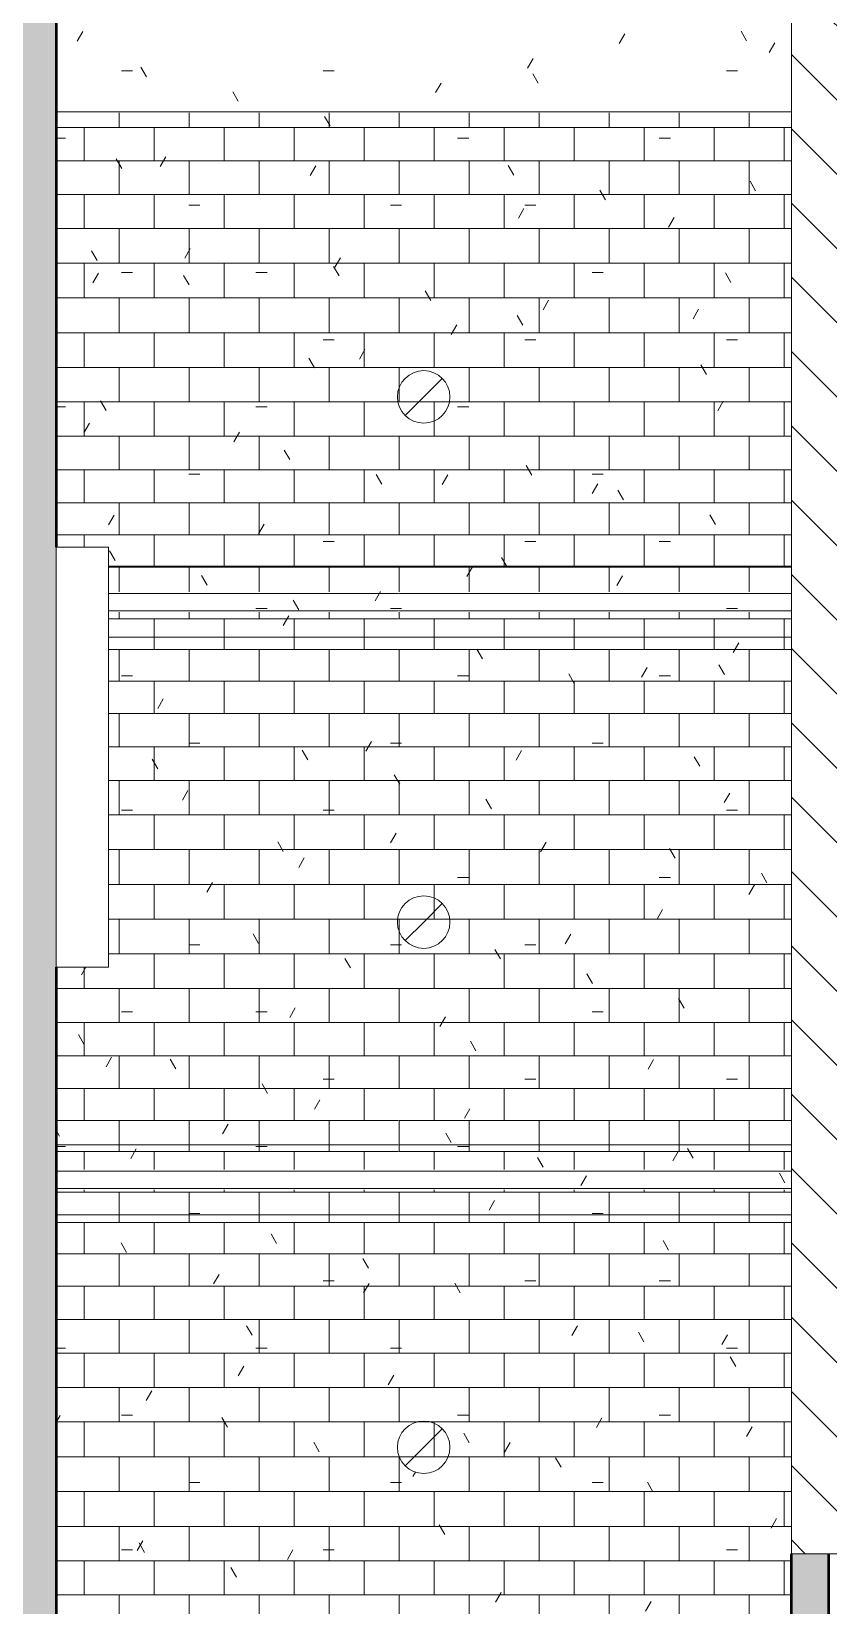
# Model space of a CAD drawing. Header units: inches. Extents: x -956 to 966, y -1111 to 895.
# Drawn here: x 719.3 to 810.4, y 85.8 to 265.6 of the extents above; entities that cross this region are included whole.
import ezdxf

# ---------------------------------------------------------------- set-up
doc = ezdxf.new("R2010")
doc.units = ezdxf.units.IN
doc.header["$MEASUREMENT"] = 0
for name, color, linetype, lineweight in [('A-CLNG', 13, 'Continuous', 13), ('A-CLNG-PATT', 13, 'Continuous', 13), ('A-WALL', 113, 'Continuous', 13), ('A-WALL-PATT', 111, 'Continuous', 13), ('E-LITE-EQPM', 33, 'Continuous', 9), ('I-WALL', 2, 'Continuous', 13), ('Q-SPCQ', 91, 'Continuous', 13)]:
    doc.layers.add(name, color=color, linetype=linetype, lineweight=lineweight)

# ---------------------------------------------------------------- blocks, each defined once
blk = doc.blocks.new('FP_1_77-7TH FLOOR TELECOM OVERHEAD ROUTING PLAN')
at = {"layer": 'A-CLNG-PATT', "color": 50}
for p, q in [((729.34, 256.33), (729.34, 254.65)), ((737.34, 256.33), (737.34, 254.65)), ((745.34, 256.33), (745.34, 254.65)), ((753.34, 256.33), (753.34, 254.65)), ((761.34, 256.33), (761.34, 254.65)), ((769.34, 256.33), (769.34, 254.65)), ((777.34, 256.33), (777.34, 254.65)), ((785.34, 256.33), (785.34, 254.65)), ((793.34, 256.33), (793.34, 254.65)), ((801.34, 256.33), (801.34, 254.65)), ((722.15, 254.65), (806.15, 254.65)), ((725.34, 254.65), (725.34, 250.87)), ((733.34, 254.65), (733.34, 250.87)), ((741.34, 254.65), (741.34, 250.87)), ((749.34, 254.65), (749.34, 250.87)), ((757.34, 254.65), (757.34, 250.87)), ((765.34, 254.65), (765.34, 250.87)), ((773.34, 254.65), (773.34, 250.87)), ((781.34, 254.65), (781.34, 250.87)), ((789.34, 254.65), (789.34, 250.87)), ((797.34, 254.65), (797.34, 250.87)), ((805.34, 254.65), (805.34, 250.87)), ((722.15, 250.87), (806.15, 250.87)), ((729.34, 250.87), (729.34, 247.02)), ((737.34, 250.87), (737.34, 247.02)), ((745.34, 250.87), (745.34, 247.02)), ((753.34, 250.87), (753.34, 247.02)), ((761.34, 250.87), (761.34, 247.02)), ((769.34, 250.87), (769.34, 247.02)), ((777.34, 250.87), (777.34, 247.02)), ((785.34, 250.87), (785.34, 247.02)), ((793.34, 250.87), (793.34, 247.02)), ((801.34, 250.87), (801.34, 247.02)), ((722.15, 247.02), (761.15, 247.02)), ((725.34, 247.02), (725.34, 243.11)), ((733.34, 247.02), (733.34, 243.11)), ((741.34, 247.02), (741.34, 243.11)), ((749.34, 247.02), (749.34, 243.11)), ((757.34, 247.02), (757.34, 243.11)), ((761.19, 247.02), (767.11, 247.02)), ((765.34, 247.02), (765.34, 243.11)), ((767.15, 247.02), (806.15, 247.02)), ((773.34, 247.02), (773.34, 243.11)), ((781.34, 247.02), (781.34, 243.11)), ((789.34, 247.02), (789.34, 243.11)), ((797.34, 247.02), (797.34, 243.11)), ((805.34, 247.02), (805.34, 243.11)), ((722.15, 243.11), (761.15, 243.11)), ((729.34, 243.11), (729.34, 239.17)), ((737.34, 243.11), (737.34, 239.17)), ((745.34, 243.11), (745.34, 239.17)), ((753.34, 243.11), (753.34, 239.17)), ((761.18, 243.11), (767.11, 243.11)), ((761.34, 243.11), (761.34, 239.17)), ((767.15, 243.11), (806.15, 243.11)), ((769.34, 243.11), (769.34, 239.17)), ((777.34, 243.11), (777.34, 239.17)), ((785.34, 243.11), (785.34, 239.17)), ((793.34, 243.11), (793.34, 239.17)), ((801.34, 243.11), (801.34, 239.17)), ((722.15, 239.17), (761.15, 239.17)), ((725.34, 239.17), (725.34, 235.19)), ((733.34, 239.17), (733.34, 235.19)), ((741.34, 239.17), (741.34, 235.19)), ((749.34, 239.17), (749.34, 235.19)), ((757.34, 239.17), (757.34, 235.19)), ((761.17, 239.17), (767.12, 239.17)), ((765.34, 239.17), (765.34, 235.19)), ((767.15, 239.17), (806.15, 239.17)), ((773.34, 239.17), (773.34, 235.19)), ((781.34, 239.17), (781.34, 235.19)), ((789.34, 239.17), (789.34, 235.19)), ((797.34, 239.17), (797.34, 235.19)), ((805.34, 239.17), (805.34, 235.19)), ((722.15, 235.19), (761.15, 235.19)), ((729.34, 235.19), (729.34, 231.21)), ((737.34, 235.19), (737.34, 231.21)), ((745.34, 235.19), (745.34, 231.21)), ((753.34, 235.19), (753.34, 231.21)), ((761.17, 235.19), (767.13, 235.19)), ((761.34, 235.19), (761.34, 231.21)), ((767.15, 235.19), (806.15, 235.19)), ((769.34, 235.19), (769.34, 231.21)), ((777.34, 235.19), (777.34, 231.21)), ((785.34, 235.19), (785.34, 231.21)), ((793.34, 235.19), (793.34, 231.21)), ((801.34, 235.19), (801.34, 231.21)), ((722.15, 231.21), (761.15, 231.21)), ((725.34, 231.21), (725.34, 227.24)), ((733.34, 231.21), (733.34, 227.24)), ((741.34, 231.21), (741.34, 227.24)), ((749.34, 231.21), (749.34, 227.24)), ((757.34, 231.21), (757.34, 227.24)), ((761.16, 231.21), (761.25, 231.21)), ((761.28, 231.21), (767.01, 231.21)), ((765.34, 231.21), (765.34, 227.24)), ((767.05, 231.21), (767.14, 231.21)), ((767.15, 231.21), (806.15, 231.21)), ((773.34, 231.21), (773.34, 227.24)), ((781.34, 231.21), (781.34, 227.24)), ((789.34, 231.21), (789.34, 227.24)), ((797.34, 231.21), (797.34, 227.24)), ((805.34, 231.21), (805.34, 227.24)), ((722.15, 227.24), (761.15, 227.24)), ((729.34, 227.24), (729.34, 223.3)), ((737.34, 227.24), (737.34, 223.3)), ((745.34, 227.24), (745.34, 223.3)), ((753.34, 227.24), (753.34, 223.3)), ((761.15, 227.24), (761.25, 227.24)), ((761.26, 227.24), (762.02, 227.24)), ((761.34, 227.24), (761.34, 224.87)), ((762.03, 227.24), (762.64, 227.24)), ((762.65, 227.24), (763.37, 227.24)), ((763.37, 227.24), (764.14, 227.24)), ((764.15, 227.24), (764.92, 227.24)), ((764.93, 227.24), (765.65, 227.24)), ((765.66, 227.24), (766.27, 227.24)), ((766.28, 227.24), (767.03, 227.24)), ((767.05, 227.24), (767.14, 227.24)), ((767.15, 227.24), (806.15, 227.24)), ((769.34, 227.24), (769.34, 223.3)), ((777.34, 227.24), (777.34, 223.3)), ((785.34, 227.24), (785.34, 223.3)), ((793.34, 227.24), (793.34, 223.3)), ((801.34, 227.24), (801.34, 223.3)), ((722.15, 223.3), (761.22, 223.3)), ((725.34, 223.3), (725.34, 219.4)), ((733.34, 223.3), (733.34, 219.4)), ((741.34, 223.3), (741.34, 219.4)), ((749.34, 223.3), (749.34, 219.4)), ((757.34, 223.3), (757.34, 219.4)), ((767.07, 223.3), (806.15, 223.3)), ((773.34, 223.3), (773.34, 219.4)), ((781.34, 223.3), (781.34, 219.4)), ((789.34, 223.3), (789.34, 219.4)), ((797.34, 223.3), (797.34, 219.4)), ((805.34, 223.3), (805.34, 219.4)), ((722.15, 219.4), (761.24, 219.4)), ((729.34, 219.4), (729.34, 215.56)), ((737.34, 219.4), (737.34, 215.56)), ((745.34, 219.4), (745.34, 215.56)), ((753.34, 219.4), (753.34, 215.56)), ((761.25, 219.4), (761.53, 219.4)), ((761.34, 219.4), (761.34, 215.56)), ((761.55, 219.4), (762.01, 219.4)), ((762.03, 219.4), (762.63, 219.4)), ((762.65, 219.4), (763.35, 219.4)), ((763.37, 219.4), (764.13, 219.4)), ((764.17, 219.4), (764.92, 219.4)), ((764.95, 219.4), (765.65, 219.4)), ((765.34, 221.15), (765.34, 219.4)), ((765.67, 219.4), (766.27, 219.4)), ((766.29, 219.4), (766.75, 219.4)), ((766.76, 219.4), (767.05, 219.4)), ((767.05, 219.4), (806.15, 219.4)), ((769.34, 219.4), (769.34, 215.56)), ((777.34, 219.4), (777.34, 215.56)), ((785.34, 219.4), (785.34, 215.56)), ((793.34, 219.4), (793.34, 215.56)), ((801.34, 219.4), (801.34, 215.56)), ((722.15, 215.56), (761.24, 215.56)), ((725.34, 215.56), (725.34, 211.79)), ((733.34, 215.56), (733.34, 211.79)), ((741.34, 215.56), (741.34, 211.79)), ((749.34, 215.56), (749.34, 211.79)), ((757.34, 215.56), (757.34, 211.79)), ((761.25, 215.56), (761.51, 215.56)), ((761.55, 215.56), (766.75, 215.56)), ((765.34, 215.56), (765.34, 211.79)), ((766.78, 215.56), (767.05, 215.56)), ((767.06, 215.56), (806.15, 215.56)), ((773.34, 215.56), (773.34, 211.79)), ((781.34, 215.56), (781.34, 211.79)), ((789.34, 215.56), (789.34, 211.79)), ((797.34, 215.56), (797.34, 211.79)), ((805.34, 215.56), (805.34, 211.79)), ((722.15, 211.79), (761.23, 211.79)), ((729.34, 211.79), (729.34, 208.12)), ((737.34, 211.79), (737.34, 208.12)), ((745.34, 211.79), (745.34, 208.12)), ((753.34, 211.79), (753.34, 208.12)), ((761.25, 211.79), (767.05, 211.79)), ((761.34, 211.79), (761.34, 208.12)), ((767.07, 211.79), (806.15, 211.79)), ((769.34, 211.79), (769.34, 208.12)), ((777.34, 211.79), (777.34, 208.12)), ((785.34, 211.79), (785.34, 208.12)), ((793.34, 211.79), (793.34, 208.12)), ((801.34, 211.79), (801.34, 208.12)), ((722.15, 208.12), (761.22, 208.12)), ((725.34, 208.12), (725.34, 206.72)), ((733.34, 208.12), (733.34, 204.55)), ((741.34, 208.12), (741.34, 204.55)), ((749.34, 208.12), (749.34, 204.55)), ((757.34, 208.12), (757.34, 204.55)), ((761.25, 208.12), (767.05, 208.12)), ((765.34, 208.12), (765.34, 204.55)), ((767.07, 208.12), (806.15, 208.12)), ((773.34, 208.12), (773.34, 204.55)), ((781.34, 208.12), (781.34, 204.55)), ((789.34, 208.12), (789.34, 204.55)), ((797.34, 208.12), (797.34, 204.55)), ((805.34, 208.12), (805.34, 204.55)), ((728.15, 204.55), (761.22, 204.55)), ((729.34, 204.55), (729.34, 204.44)), ((729.34, 204.44), (729.34, 201.6)), ((737.34, 204.55), (737.34, 204.44)), ((737.34, 204.44), (737.34, 201.6)), ((745.34, 204.55), (745.34, 204.44)), ((745.34, 204.44), (745.34, 201.6)), ((753.34, 204.55), (753.34, 204.44)), ((753.34, 204.44), (753.34, 201.6)), ((761.25, 204.55), (767.05, 204.55)), ((761.34, 204.55), (761.34, 204.44)), ((761.34, 204.44), (761.34, 201.6)), ((767.08, 204.55), (806.15, 204.55)), ((769.34, 204.55), (769.34, 204.44)), ((769.34, 204.44), (769.34, 201.6)), ((777.34, 204.55), (777.34, 204.44)), ((777.34, 204.44), (777.34, 201.6)), ((785.34, 204.55), (785.34, 204.44)), ((785.34, 204.44), (785.34, 201.6)), ((793.34, 204.55), (793.34, 204.44)), ((793.34, 204.44), (793.34, 201.6)), ((801.34, 204.55), (801.34, 204.44)), ((801.34, 204.44), (801.34, 201.6))]:
    blk.add_line(p, q, dxfattribs=at)
at = {"layer": 'A-CLNG-PATT', "color": 253}
for p, q in [((761.34, 224.87), (761.34, 223.3)), ((761.22, 223.3), (767.07, 223.3)), ((765.34, 223.3), (765.34, 221.15))]:
    blk.add_line(p, q, dxfattribs=at)
blk = doc.blocks.new('FP_1_78-7TH FLOOR TELECOM OVERHEAD ROUTING PLAN')
at = {"layer": 'A-CLNG-PATT', "color": 50}
for p, q in [((728.15, 198.51), (761.21, 198.51)), ((729.34, 199.29), (729.34, 198.51)), ((733.34, 198.51), (733.34, 196.44)), ((737.34, 199.29), (737.34, 198.51)), ((741.34, 198.51), (741.34, 196.44)), ((745.34, 199.29), (745.34, 198.51)), ((749.34, 198.51), (749.34, 196.44)), ((753.34, 199.29), (753.34, 198.51)), ((757.34, 198.51), (757.34, 196.44)), ((761.25, 198.51), (767.05, 198.51)), ((761.34, 199.29), (761.34, 198.51)), ((765.34, 198.51), (765.34, 196.44)), ((767.09, 198.51), (806.15, 198.51)), ((769.34, 199.29), (769.34, 198.51)), ((773.34, 198.51), (773.34, 196.44)), ((777.34, 199.29), (777.34, 198.51)), ((781.34, 198.51), (781.34, 196.44)), ((785.34, 199.29), (785.34, 198.51)), ((789.34, 198.51), (789.34, 196.44)), ((793.34, 199.29), (793.34, 198.51)), ((797.34, 198.51), (797.34, 196.44)), ((801.34, 199.29), (801.34, 198.51)), ((805.34, 198.51), (805.34, 196.44)), ((733.34, 196.44), (733.34, 195.02)), ((741.34, 196.44), (741.34, 195.02)), ((749.34, 196.44), (749.34, 195.02)), ((757.34, 196.44), (757.34, 195.02)), ((765.34, 196.44), (765.34, 195.02)), ((773.34, 196.44), (773.34, 195.02)), ((781.34, 196.44), (781.34, 195.02)), ((789.34, 196.44), (789.34, 195.02)), ((797.34, 196.44), (797.34, 195.02)), ((805.34, 196.44), (805.34, 195.02)), ((728.15, 195.02), (806.15, 195.02)), ((729.34, 195.02), (729.34, 191.42)), ((737.34, 195.02), (737.34, 191.42)), ((745.34, 195.02), (745.34, 191.42)), ((753.34, 195.02), (753.34, 191.42)), ((761.34, 195.02), (761.34, 191.42)), ((769.34, 195.02), (769.34, 191.42)), ((777.34, 195.02), (777.34, 191.42)), ((785.34, 195.02), (785.34, 191.42)), ((793.34, 195.02), (793.34, 191.42)), ((801.34, 195.02), (801.34, 191.42)), ((728.15, 191.42), (806.15, 191.42)), ((733.34, 191.42), (733.34, 187.71)), ((741.34, 191.42), (741.34, 187.71)), ((749.34, 191.42), (749.34, 187.71)), ((757.34, 191.42), (757.34, 187.71)), ((765.34, 191.42), (765.34, 187.71)), ((773.34, 191.42), (773.34, 187.71)), ((781.34, 191.42), (781.34, 187.71)), ((789.34, 191.42), (789.34, 187.71)), ((797.34, 191.42), (797.34, 187.71)), ((805.34, 191.42), (805.34, 187.71)), ((728.15, 187.71), (761.15, 187.71)), ((729.34, 187.71), (729.34, 183.91)), ((737.34, 187.71), (737.34, 183.91)), ((745.34, 187.71), (745.34, 183.91)), ((753.34, 187.71), (753.34, 183.91)), ((761.19, 187.71), (767.11, 187.71)), ((761.34, 187.71), (761.34, 183.91)), ((767.15, 187.71), (806.15, 187.71)), ((769.34, 187.71), (769.34, 183.91)), ((777.34, 187.71), (777.34, 183.91)), ((785.34, 187.71), (785.34, 183.91)), ((793.34, 187.71), (793.34, 183.91)), ((801.34, 187.71), (801.34, 183.91)), ((728.15, 183.91), (761.15, 183.91)), ((733.34, 183.91), (733.34, 180.04)), ((741.34, 183.91), (741.34, 180.04)), ((749.34, 183.91), (749.34, 180.04)), ((757.34, 183.91), (757.34, 180.04)), ((761.18, 183.91), (767.11, 183.91)), ((765.34, 183.91), (765.34, 180.04)), ((767.15, 183.91), (806.15, 183.91)), ((773.34, 183.91), (773.34, 180.04)), ((781.34, 183.91), (781.34, 180.04)), ((789.34, 183.91), (789.34, 180.04)), ((797.34, 183.91), (797.34, 180.04)), ((805.34, 183.91), (805.34, 180.04)), ((728.15, 180.04), (761.15, 180.04)), ((729.34, 180.04), (729.34, 176.12)), ((737.34, 180.04), (737.34, 176.12)), ((745.34, 180.04), (745.34, 176.12)), ((753.34, 180.04), (753.34, 176.12)), ((761.18, 180.04), (767.12, 180.04)), ((761.34, 180.04), (761.34, 176.12)), ((767.15, 180.04), (806.15, 180.04)), ((769.34, 180.04), (769.34, 176.12)), ((777.34, 180.04), (777.34, 176.12)), ((785.34, 180.04), (785.34, 176.12)), ((793.34, 180.04), (793.34, 176.12)), ((801.34, 180.04), (801.34, 176.12)), ((728.15, 176.12), (761.15, 176.12)), ((733.34, 176.12), (733.34, 172.17)), ((741.34, 176.12), (741.34, 172.17)), ((749.34, 176.12), (749.34, 172.17)), ((757.34, 176.12), (757.34, 172.17)), ((761.17, 176.12), (767.13, 176.12)), ((765.34, 176.12), (765.34, 172.17)), ((767.15, 176.12), (806.15, 176.12)), ((773.34, 176.12), (773.34, 172.17)), ((781.34, 176.12), (781.34, 172.17)), ((789.34, 176.12), (789.34, 172.17)), ((797.34, 176.12), (797.34, 172.17)), ((805.34, 176.12), (805.34, 172.17)), ((728.15, 172.17), (761.15, 172.17)), ((729.34, 172.17), (729.34, 168.19)), ((737.34, 172.17), (737.34, 168.19)), ((745.34, 172.17), (745.34, 168.19)), ((753.34, 172.17), (753.34, 168.19)), ((761.16, 172.17), (761.25, 172.17)), ((761.29, 172.17), (767.01, 172.17)), ((761.34, 172.17), (761.34, 168.19)), ((767.05, 172.17), (767.13, 172.17)), ((767.15, 172.17), (806.15, 172.17)), ((769.34, 172.17), (769.34, 168.19)), ((777.34, 172.17), (777.34, 168.19)), ((785.34, 172.17), (785.34, 168.19)), ((793.34, 172.17), (793.34, 168.19)), ((801.34, 172.17), (801.34, 168.19)), ((728.15, 168.19), (761.15, 168.19)), ((733.34, 168.19), (733.34, 164.21)), ((741.34, 168.19), (741.34, 164.21)), ((749.34, 168.19), (749.34, 164.21)), ((757.34, 168.19), (757.34, 164.21)), ((761.16, 168.19), (761.25, 168.19)), ((761.27, 168.19), (761.55, 168.19)), ((761.57, 168.19), (762.03, 168.19)), ((762.05, 168.19), (762.65, 168.19)), ((762.67, 168.19), (763.37, 168.19)), ((763.39, 168.19), (764.9, 168.19)), ((764.92, 168.19), (765.63, 168.19)), ((765.34, 168.19), (765.34, 166.61)), ((765.65, 168.19), (766.24, 168.19)), ((766.27, 168.19), (766.72, 168.19)), ((766.75, 168.19), (767.03, 168.19)), ((767.05, 168.19), (767.14, 168.19)), ((767.15, 168.19), (806.15, 168.19)), ((773.34, 168.19), (773.34, 164.21)), ((781.34, 168.19), (781.34, 164.21)), ((789.34, 168.19), (789.34, 164.21)), ((797.34, 168.19), (797.34, 164.21)), ((805.34, 168.19), (805.34, 164.21)), ((728.15, 164.21), (761.15, 164.21)), ((729.34, 164.21), (729.34, 160.25)), ((737.34, 164.21), (737.34, 160.25)), ((745.34, 164.21), (745.34, 160.25)), ((753.34, 164.21), (753.34, 160.25)), ((767.15, 164.21), (806.15, 164.21)), ((769.34, 164.21), (769.34, 160.25)), ((777.34, 164.21), (777.34, 160.25)), ((785.34, 164.21), (785.34, 160.25)), ((793.34, 164.21), (793.34, 160.25)), ((801.34, 164.21), (801.34, 160.25)), ((761.34, 162.9), (761.34, 160.25)), ((728.15, 160.25), (761.25, 160.25)), ((733.34, 160.25), (733.34, 156.31)), ((741.34, 160.25), (741.34, 156.31)), ((749.34, 160.25), (749.34, 156.31)), ((757.34, 160.25), (757.34, 156.31)), ((761.25, 160.25), (761.54, 160.25)), ((761.55, 160.25), (762.01, 160.25)), ((762.03, 160.25), (762.64, 160.25)), ((762.65, 160.25), (763.36, 160.25)), ((763.37, 160.25), (764.14, 160.25)), ((764.16, 160.25), (764.92, 160.25)), ((764.93, 160.25), (765.65, 160.25)), ((765.34, 160.25), (765.34, 156.31)), ((765.66, 160.25), (766.27, 160.25)), ((766.28, 160.25), (766.75, 160.25)), ((766.76, 160.25), (767.05, 160.25)), ((767.05, 160.25), (806.15, 160.25)), ((773.34, 160.25), (773.34, 156.31)), ((781.34, 160.25), (781.34, 156.31)), ((789.34, 160.25), (789.34, 156.31)), ((797.34, 160.25), (797.34, 156.31)), ((805.34, 160.25), (805.34, 156.31)), ((725.34, 158.72), (725.34, 156.31)), ((722.15, 156.31), (761.24, 156.31)), ((729.34, 156.31), (729.34, 152.42)), ((737.34, 156.31), (737.34, 152.42)), ((745.34, 156.31), (745.34, 152.42)), ((753.34, 156.31), (753.34, 152.42)), ((761.25, 156.31), (761.52, 156.31)), ((761.34, 156.31), (761.34, 152.42)), ((761.55, 156.31), (766.75, 156.31)), ((766.78, 156.31), (767.05, 156.31)), ((767.06, 156.31), (806.15, 156.31)), ((769.34, 156.31), (769.34, 152.42)), ((777.34, 156.31), (777.34, 152.42)), ((785.34, 156.31), (785.34, 152.42)), ((793.34, 156.31), (793.34, 152.42)), ((801.34, 156.31), (801.34, 152.42)), ((722.15, 152.42), (761.23, 152.42)), ((725.34, 152.42), (725.34, 148.6)), ((733.34, 152.42), (733.34, 148.6)), ((741.34, 152.42), (741.34, 148.6)), ((749.34, 152.42), (749.34, 148.6)), ((757.34, 152.42), (757.34, 148.6)), ((761.25, 152.42), (767.05, 152.42)), ((765.34, 152.42), (765.34, 148.6)), ((767.06, 152.42), (806.15, 152.42)), ((773.34, 152.42), (773.34, 148.6)), ((781.34, 152.42), (781.34, 148.6)), ((789.34, 152.42), (789.34, 148.6)), ((797.34, 152.42), (797.34, 148.6)), ((805.34, 152.42), (805.34, 148.6)), ((722.15, 148.6), (761.23, 148.6)), ((729.34, 148.6), (729.34, 144.86)), ((737.34, 148.6), (737.34, 144.86)), ((745.34, 148.6), (745.34, 144.86)), ((753.34, 148.6), (753.34, 144.86)), ((761.25, 148.6), (767.05, 148.6)), ((761.34, 148.6), (761.34, 144.86)), ((767.07, 148.6), (806.15, 148.6)), ((769.34, 148.6), (769.34, 144.86)), ((777.34, 148.6), (777.34, 144.86)), ((785.34, 148.6), (785.34, 144.86)), ((793.34, 148.6), (793.34, 144.86)), ((801.34, 148.6), (801.34, 144.86)), ((722.15, 144.86), (761.22, 144.86)), ((725.34, 144.86), (725.34, 141.21)), ((733.34, 144.86), (733.34, 141.21)), ((741.34, 144.86), (741.34, 141.21)), ((749.34, 144.86), (749.34, 141.21)), ((757.34, 144.86), (757.34, 141.21)), ((761.25, 144.86), (767.05, 144.86)), ((765.34, 144.86), (765.34, 141.21)), ((767.08, 144.86), (806.15, 144.86)), ((773.34, 144.86), (773.34, 141.21)), ((781.34, 144.86), (781.34, 141.21)), ((789.34, 144.86), (789.34, 141.21)), ((797.34, 144.86), (797.34, 141.21)), ((805.34, 144.86), (805.34, 141.21)), ((722.15, 141.21), (761.21, 141.21)), ((729.34, 141.21), (729.34, 138.44)), ((737.34, 141.21), (737.34, 138.44)), ((745.34, 141.21), (745.34, 138.44)), ((753.34, 141.21), (753.34, 138.44)), ((761.25, 141.21), (767.05, 141.21)), ((761.34, 141.21), (761.34, 138.44)), ((767.08, 141.21), (806.15, 141.21)), ((769.34, 141.21), (769.34, 138.44)), ((777.34, 141.21), (777.34, 138.44)), ((785.34, 141.21), (785.34, 138.44)), ((793.34, 141.21), (793.34, 138.44)), ((801.34, 141.21), (801.34, 138.44)), ((722.15, 137.67), (761.21, 137.67)), ((725.34, 137.67), (725.34, 135.6)), ((729.34, 138.44), (729.34, 137.67)), ((733.34, 137.67), (733.34, 135.6)), ((737.34, 138.44), (737.34, 137.67)), ((741.34, 137.67), (741.34, 135.6)), ((745.34, 138.44), (745.34, 137.67)), ((749.34, 137.67), (749.34, 135.6)), ((753.34, 138.44), (753.34, 137.67)), ((757.34, 137.67), (757.34, 135.6)), ((761.25, 137.67), (767.05, 137.67)), ((761.34, 138.44), (761.34, 137.67)), ((765.34, 137.67), (765.34, 135.6)), ((767.09, 137.67), (806.15, 137.67)), ((769.34, 138.44), (769.34, 137.67)), ((773.34, 137.67), (773.34, 135.6)), ((777.34, 138.44), (777.34, 137.67)), ((781.34, 137.67), (781.34, 135.6)), ((785.34, 138.44), (785.34, 137.67)), ((789.34, 137.67), (789.34, 135.6)), ((793.34, 138.44), (793.34, 137.67)), ((797.34, 137.67), (797.34, 135.6)), ((801.34, 138.44), (801.34, 137.67)), ((805.34, 137.67), (805.34, 135.6))]:
    blk.add_line(p, q, dxfattribs=at)
at = {"layer": 'A-CLNG-PATT', "color": 253}
for p, q in [((765.34, 166.61), (765.34, 164.21)), ((761.19, 164.21), (767.1, 164.21)), ((761.34, 164.21), (761.34, 162.9))]:
    blk.add_line(p, q, dxfattribs=at)
blk = doc.blocks.new('FP_1_79-7TH FLOOR TELECOM OVERHEAD ROUTING PLAN')
at = {"layer": 'A-CLNG-PATT', "color": 50}
for p, q in [((725.34, 133.29), (725.34, 133.03)), ((733.34, 133.29), (733.34, 133.03)), ((741.34, 133.29), (741.34, 133.03)), ((749.34, 133.29), (749.34, 133.03)), ((757.34, 133.29), (757.34, 133.03)), ((765.34, 133.29), (765.34, 133.03)), ((773.34, 133.29), (773.34, 133.03)), ((781.34, 133.29), (781.34, 133.03)), ((789.34, 133.29), (789.34, 133.03)), ((797.34, 133.29), (797.34, 133.03)), ((805.34, 133.29), (805.34, 133.03)), ((722.15, 133.03), (806.15, 133.03)), ((729.34, 133.03), (729.34, 130.44)), ((737.34, 133.03), (737.34, 130.44)), ((745.34, 133.03), (745.34, 130.44)), ((753.34, 133.03), (753.34, 130.44)), ((761.34, 133.03), (761.34, 130.44)), ((769.34, 133.03), (769.34, 130.44)), ((777.34, 133.03), (777.34, 130.44)), ((785.34, 133.03), (785.34, 130.44)), ((793.34, 133.03), (793.34, 130.44)), ((801.34, 133.03), (801.34, 130.44)), ((722.15, 129.56), (806.15, 129.56)), ((725.34, 129.56), (725.34, 125.97)), ((729.34, 130.44), (729.34, 129.56)), ((733.34, 129.56), (733.34, 125.97)), ((737.34, 130.44), (737.34, 129.56)), ((741.34, 129.56), (741.34, 125.97)), ((745.34, 130.44), (745.34, 129.56)), ((749.34, 129.56), (749.34, 125.97)), ((753.34, 130.44), (753.34, 129.56)), ((757.34, 129.56), (757.34, 125.97)), ((761.34, 130.44), (761.34, 129.56)), ((765.34, 129.56), (765.34, 125.97)), ((769.34, 130.44), (769.34, 129.56)), ((773.34, 129.56), (773.34, 125.97)), ((777.34, 130.44), (777.34, 129.56)), ((781.34, 129.56), (781.34, 125.97)), ((785.34, 130.44), (785.34, 129.56)), ((789.34, 129.56), (789.34, 125.97)), ((793.34, 130.44), (793.34, 129.56)), ((797.34, 129.56), (797.34, 125.97)), ((801.34, 130.44), (801.34, 129.56)), ((805.34, 129.56), (805.34, 125.97)), ((722.15, 125.97), (761.15, 125.97)), ((729.34, 125.97), (729.34, 122.27)), ((737.34, 125.97), (737.34, 122.27)), ((745.34, 125.97), (745.34, 122.27)), ((753.34, 125.97), (753.34, 122.27)), ((761.19, 125.97), (767.11, 125.97)), ((761.34, 125.97), (761.34, 122.27)), ((767.15, 125.97), (806.15, 125.97)), ((769.34, 125.97), (769.34, 122.27)), ((777.34, 125.97), (777.34, 122.27)), ((785.34, 125.97), (785.34, 122.27)), ((793.34, 125.97), (793.34, 122.27)), ((801.34, 125.97), (801.34, 122.27)), ((722.15, 122.27), (761.15, 122.27)), ((725.34, 122.27), (725.34, 118.49)), ((733.34, 122.27), (733.34, 118.49)), ((741.34, 122.27), (741.34, 118.49)), ((749.34, 122.27), (749.34, 118.49)), ((757.34, 122.27), (757.34, 118.49)), ((761.18, 122.27), (767.12, 122.27)), ((765.34, 122.27), (765.34, 118.49)), ((767.15, 122.27), (806.15, 122.27)), ((773.34, 122.27), (773.34, 118.49)), ((781.34, 122.27), (781.34, 118.49)), ((789.34, 122.27), (789.34, 118.49)), ((797.34, 122.27), (797.34, 118.49)), ((805.34, 122.27), (805.34, 118.49)), ((722.15, 118.49), (761.15, 118.49)), ((729.34, 118.49), (729.34, 114.63)), ((737.34, 118.49), (737.34, 114.63)), ((745.34, 118.49), (745.34, 114.63)), ((753.34, 118.49), (753.34, 114.63)), ((761.17, 118.49), (767.12, 118.49)), ((761.34, 118.49), (761.34, 114.63)), ((767.15, 118.49), (806.15, 118.49)), ((769.34, 118.49), (769.34, 114.63)), ((777.34, 118.49), (777.34, 114.63)), ((785.34, 118.49), (785.34, 114.63)), ((793.34, 118.49), (793.34, 114.63)), ((801.34, 118.49), (801.34, 114.63)), ((722.15, 114.63), (761.15, 114.63)), ((725.34, 114.63), (725.34, 110.72)), ((733.34, 114.63), (733.34, 110.72)), ((741.34, 114.63), (741.34, 110.72)), ((749.34, 114.63), (749.34, 110.72)), ((757.34, 114.63), (757.34, 110.72)), ((761.17, 114.63), (767.13, 114.63)), ((765.34, 114.63), (765.34, 110.72)), ((767.15, 114.63), (806.15, 114.63)), ((773.34, 114.63), (773.34, 110.72)), ((781.34, 114.63), (781.34, 110.72)), ((789.34, 114.63), (789.34, 110.72)), ((797.34, 114.63), (797.34, 110.72)), ((805.34, 114.63), (805.34, 110.72)), ((722.15, 110.72), (761.15, 110.72)), ((729.34, 110.72), (729.34, 106.77)), ((737.34, 110.72), (737.34, 106.77)), ((745.34, 110.72), (745.34, 106.77)), ((753.34, 110.72), (753.34, 106.77)), ((761.16, 110.72), (761.25, 110.72)), ((761.28, 110.72), (767.01, 110.72)), ((761.34, 110.72), (761.34, 106.77)), ((767.05, 110.72), (767.14, 110.72)), ((767.15, 110.72), (806.15, 110.72)), ((769.34, 110.72), (769.34, 106.77)), ((777.34, 110.72), (777.34, 106.77)), ((785.34, 110.72), (785.34, 106.77)), ((793.34, 110.72), (793.34, 106.77)), ((801.34, 110.72), (801.34, 106.77)), ((722.15, 106.77), (761.15, 106.77)), ((725.34, 106.77), (725.34, 102.79)), ((733.34, 106.77), (733.34, 102.79)), ((741.34, 106.77), (741.34, 102.79)), ((749.34, 106.77), (749.34, 102.79)), ((757.34, 106.77), (757.34, 102.79)), ((761.15, 106.77), (761.25, 106.77)), ((761.26, 106.77), (761.55, 106.77)), ((761.56, 106.77), (762.03, 106.77)), ((762.04, 106.77), (762.65, 106.77)), ((762.65, 106.77), (763.34, 106.77)), ((764.95, 106.77), (765.64, 106.77)), ((765.34, 106.77), (765.34, 106.61)), ((765.65, 106.77), (766.26, 106.77)), ((766.27, 106.77), (766.73, 106.77)), ((766.75, 106.77), (767.03, 106.77)), ((767.05, 106.77), (767.14, 106.77)), ((767.15, 106.77), (806.15, 106.77)), ((773.34, 106.77), (773.34, 102.79)), ((781.34, 106.77), (781.34, 102.79)), ((789.34, 106.77), (789.34, 102.79)), ((797.34, 106.77), (797.34, 102.79)), ((805.34, 106.77), (805.34, 102.79)), ((722.15, 102.79), (761.38, 102.79)), ((729.34, 102.79), (729.34, 98.81)), ((737.34, 102.79), (737.34, 98.81)), ((745.34, 102.79), (745.34, 98.81)), ((753.34, 102.79), (753.34, 98.81)), ((761.34, 102.79), (761.34, 98.81)), ((766.92, 102.79), (806.15, 102.79)), ((769.34, 102.79), (769.34, 98.81)), ((777.34, 102.79), (777.34, 98.81)), ((785.34, 102.79), (785.34, 98.81)), ((793.34, 102.79), (793.34, 98.81)), ((801.34, 102.79), (801.34, 98.81)), ((722.15, 98.81), (761.53, 98.81)), ((725.34, 98.81), (725.34, 94.84)), ((733.34, 98.81), (733.34, 94.84)), ((741.34, 98.81), (741.34, 94.84)), ((749.34, 98.81), (749.34, 94.84)), ((757.34, 98.81), (757.34, 94.84)), ((761.55, 98.81), (762, 98.81)), ((762.03, 98.81), (762.62, 98.81)), ((762.65, 98.81), (763.34, 98.81)), ((763.37, 98.81), (764.12, 98.81)), ((764.18, 98.81), (764.92, 98.81)), ((764.95, 98.81), (765.65, 98.81)), ((765.34, 98.81), (765.34, 94.84)), ((765.68, 98.81), (766.27, 98.81)), ((766.29, 98.81), (766.75, 98.81)), ((766.76, 98.81), (806.15, 98.81)), ((773.34, 98.81), (773.34, 94.84)), ((781.34, 98.81), (781.34, 94.84)), ((789.34, 98.81), (789.34, 94.84)), ((797.34, 98.81), (797.34, 94.84)), ((805.34, 98.81), (805.34, 94.84)), ((722.15, 94.84), (761.51, 94.84)), ((729.34, 94.84), (729.34, 90.9)), ((737.34, 94.84), (737.34, 90.9)), ((745.34, 94.84), (745.34, 90.9)), ((753.34, 94.84), (753.34, 90.9)), ((761.34, 94.84), (761.34, 90.9)), ((761.55, 94.84), (766.75, 94.84)), ((766.79, 94.84), (806.15, 94.84)), ((769.34, 94.84), (769.34, 90.9)), ((777.34, 94.84), (777.34, 90.9)), ((785.34, 94.84), (785.34, 90.9)), ((793.34, 94.84), (793.34, 90.9)), ((801.34, 94.84), (801.34, 90.9)), ((722.15, 90.9), (806.15, 90.9)), ((725.34, 90.9), (725.34, 87.01)), ((733.34, 90.9), (733.34, 87.01)), ((741.34, 90.9), (741.34, 87.01)), ((749.34, 90.9), (749.34, 87.01)), ((757.34, 90.9), (757.34, 87.01)), ((765.34, 90.9), (765.34, 87.01)), ((773.34, 90.9), (773.34, 87.01)), ((781.34, 90.9), (781.34, 87.01)), ((789.34, 90.9), (789.34, 87.01)), ((797.34, 90.9), (797.34, 87.01)), ((805.34, 90.9), (805.34, 87.01)), ((722.15, 87.01), (806.15, 87.01)), ((729.34, 87.01), (729.34, 83.17)), ((737.34, 87.01), (737.34, 83.17)), ((745.34, 87.01), (745.34, 83.17)), ((753.34, 87.01), (753.34, 83.17)), ((761.34, 87.01), (761.34, 83.17)), ((769.34, 87.01), (769.34, 83.17)), ((777.34, 87.01), (777.34, 83.17)), ((785.34, 87.01), (785.34, 83.17)), ((793.34, 87.01), (793.34, 83.17)), ((801.34, 87.01), (801.34, 83.17))]:
    blk.add_line(p, q, dxfattribs=at)
at = {"layer": 'A-CLNG-PATT', "color": 253}
for p, q in [((763.34, 106.77), (764.95, 106.77)), ((765.34, 106.61), (765.34, 102.79)), ((761.38, 102.79), (766.92, 102.79))]:
    blk.add_line(p, q, dxfattribs=at)
blk = doc.blocks.new('7th Floor Vault5 - 7th Floor Vault-3167908-7TH FLOOR TELECOM OVERHEAD ROUTING PLAN')
at = {"layer": 'A-CLNG', "color": 10, "lineweight": 9}
for p, q in [((806.15, 256.44), (722.15, 256.44)), ((722.15, 256.44), (806.15, 256.44)), ((761.22, 204.44), (728.15, 204.44)), ((761.22, 204.44), (728.15, 204.44)), ((767.05, 204.44), (761.25, 204.44)), ((767.05, 204.44), (761.25, 204.44)), ((806.15, 204.44), (767.08, 204.44)), ((806.15, 204.44), (767.08, 204.44)), ((761.21, 201.44), (728.15, 201.44)), ((767.05, 201.44), (761.25, 201.44)), ((806.15, 201.44), (767.08, 201.44)), ((761.21, 199.44), (728.15, 199.44)), ((767.05, 199.44), (761.25, 199.44)), ((806.15, 199.44), (767.09, 199.44)), ((806.15, 196.44), (728.15, 196.44)), ((806.15, 196.44), (728.15, 196.44)), ((761.21, 138.44), (722.15, 138.44)), ((761.21, 138.44), (722.15, 138.44)), ((767.05, 138.44), (761.25, 138.44)), ((767.05, 138.44), (761.25, 138.44)), ((806.15, 138.44), (767.09, 138.44)), ((806.15, 138.44), (767.09, 138.44)), ((806.15, 135.44), (722.15, 135.44)), ((806.15, 133.44), (722.15, 133.44)), ((806.15, 130.44), (722.15, 130.44)), ((806.15, 130.44), (722.15, 130.44))]:
    blk.add_line(p, q, dxfattribs=at)
at = {"layer": 'A-CLNG', "color": 9, "lineweight": 9}
for name in ['FP_1_77-7TH FLOOR TELECOM OVERHEAD ROUTING PLAN', 'FP_1_78-7TH FLOOR TELECOM OVERHEAD ROUTING PLAN', 'FP_1_79-7TH FLOOR TELECOM OVERHEAD ROUTING PLAN']:
    blk.add_blockref(name, (0, 0), dxfattribs=at)
blk = doc.blocks.new('Downlight - Recessed Can - 6_ Incandescent - 277V-3276897-7TH FLOOR TELECOM OVERHEAD ROUTING PLAN')
at = {"layer": 'E-LITE-EQPM', "color": 9}
for q in [(2.12, 2.12), (-2.12, -2.12)]:
    blk.add_line((0, 0), q, dxfattribs=at)
for start, end in [(360, 180), (180, 360)]:
    blk.add_arc((0, 0), 3, start, end, dxfattribs=at)
blk = doc.blocks.new('Light Box - Light Box-4680645-7TH FLOOR TELECOM OVERHEAD ROUTING PLAN')
at = {"layer": 'Q-SPCQ', "color": 9, "lineweight": 9}
for p, q in [((-24, 2.6875), (-24, 8.6875)), ((-24, 8.6875), (24, 8.6875)), ((24, 8.6875), (24, 2.6875)), ((24, 2.6875), (-24, 2.6875))]:
    blk.add_line(p, q, dxfattribs=at)

msp = doc.modelspace()

# ---------------------------------------------------------------- hatches: boundary and pattern name
at = {"layer": 'A-CLNG-PATT'}
h = msp.add_hatch(dxfattribs=at)
h.set_pattern_fill('FP1_12', color=253, style=0, pattern_type=2)
h.set_pattern_definition([(0, (0, 0), (30.72, 7.68), [1.267, -21.773, 1.267, -21.773, -122.88]), (0, (0, 0), (30.72, 7.68), [-46.08, 1.267, -44.813, 1.267, -21.773, -53.76]), (0, (0, 0), (30.72, 7.68), [-115.2, 1.267, -14.093, 1.267, -37.133]), (120, (11.52, 3.84), (-22.011075, 22.7643), [1.267, -21.773, 1.267, -21.773, -122.88]), (120, (11.52, 3.84), (-22.011075, 22.7643), [-46.08, 1.267, -44.813, 1.267, -21.773, -53.76]), (120, (11.52, 3.84), (-22.011075, 22.7643), [-115.2, 1.267, -14.093, 1.267, -37.133]), (240, (15.36, 19.2), (-8.708925, -30.4443), [1.267, -21.773, 1.267, -21.773, -122.88]), (240, (15.36, 19.2), (-8.708925, -30.4443), [-46.08, 1.267, -44.813, 1.267, -21.773, -53.76]), (240, (15.36, 19.2), (-8.708925, -30.4443), [-115.2, 1.267, -14.093, 1.267, -37.133])])
h.paths.add_polyline_path([(774.86, -48.37), (798.15, -48.37), (798.15, -20.37), (806.15, -20.37), (806.15, 520.13), (722.15, 520.13), (722.15, 386.72), (728.15, 386.72), (728.15, 338.72), (722.15, 338.72), (722.15, 206.72), (728.15, 206.72), (728.15, 158.72), (722.15, 158.72), (722.15, -48.37), (745.16, -48.37)], flags=0)
h.paths.add_polyline_path([(764.15, -19.12), (763.37, -19.02), (762.65, -18.72), (762.03, -18.24), (761.55, -17.62), (761.25, -16.9), (761.15, -16.12), (761.25, -15.34), (761.55, -14.62), (762.03, -14), (762.65, -13.52), (763.37, -13.22), (764.15, -13.12), (764.92, -13.22), (765.65, -13.52), (766.27, -14), (766.75, -14.62), (767.05, -15.34), (767.15, -16.12), (767.05, -16.9), (766.75, -17.62), (766.27, -18.24), (765.65, -18.72), (764.92, -19.02)], flags=0)
h.paths.add_polyline_path([(764.15, 40.88), (763.37, 40.98), (762.65, 41.28), (762.03, 41.76), (761.55, 42.38), (761.25, 43.1), (761.15, 43.88), (761.25, 44.66), (761.55, 45.38), (762.03, 46), (762.65, 46.48), (763.37, 46.78), (764.15, 46.88), (764.92, 46.78), (765.65, 46.48), (766.27, 46), (766.75, 45.38), (767.06, 44.55), (767.15, 43.88), (767.05, 43.1), (766.75, 42.38), (766.27, 41.76), (765.65, 41.28), (764.92, 40.98)], flags=0)
h.paths.add_polyline_path([(764.15, 100.88), (763.37, 100.98), (762.65, 101.28), (762.03, 101.76), (761.55, 102.38), (761.25, 103.1), (761.16, 103.96), (761.25, 104.66), (761.55, 105.38), (762.03, 106), (762.65, 106.48), (763.37, 106.78), (764.15, 106.88), (764.92, 106.78), (765.65, 106.48), (766.27, 106), (766.75, 105.38), (767.05, 104.66), (767.15, 103.88), (767.05, 103.1), (766.75, 102.38), (766.27, 101.76), (765.65, 101.28), (764.92, 100.98)], flags=0)
h.paths.add_polyline_path([(764.15, 160.88), (763.37, 160.98), (762.65, 161.28), (762.03, 161.76), (761.55, 162.38), (761.25, 163.1), (761.15, 163.88), (761.25, 164.66), (761.55, 165.38), (762.03, 166), (762.65, 166.48), (763.37, 166.78), (764.15, 166.88), (764.92, 166.78), (765.65, 166.48), (766.27, 166), (766.75, 165.38), (767.05, 164.66), (767.15, 163.88), (767.05, 163.1), (766.75, 162.38), (766.27, 161.76), (765.65, 161.28), (764.92, 160.98)], flags=0)
h.paths.add_polyline_path([(764.15, 220.88), (763.37, 220.98), (762.65, 221.28), (762.03, 221.76), (761.55, 222.38), (761.25, 223.1), (761.15, 223.88), (761.25, 224.66), (761.55, 225.38), (762.03, 226), (762.65, 226.48), (763.37, 226.78), (764.15, 226.88), (764.92, 226.78), (765.65, 226.48), (766.27, 226), (766.75, 225.38), (767.05, 224.66), (767.15, 223.88), (767.05, 223.1), (766.75, 222.38), (766.27, 221.76), (765.65, 221.28), (764.92, 220.98)], flags=0)
h.paths.add_polyline_path([(764.15, 280.88), (763.37, 280.98), (762.65, 281.28), (762.03, 281.76), (761.55, 282.38), (761.25, 283.1), (761.15, 283.88), (761.25, 284.66), (761.55, 285.38), (762.03, 286), (762.65, 286.48), (763.37, 286.78), (764.15, 286.88), (764.92, 286.78), (765.65, 286.48), (766.27, 286), (766.75, 285.38), (767.05, 284.66), (767.15, 283.88), (767.05, 283.1), (766.75, 282.38), (766.27, 281.76), (765.65, 281.28), (764.92, 280.98)], flags=0)
h.paths.add_polyline_path([(764.15, 340.88), (763.37, 340.98), (762.65, 341.28), (762.03, 341.76), (761.55, 342.38), (761.25, 343.1), (761.15, 343.88), (761.25, 344.66), (761.55, 345.38), (762.03, 346), (762.65, 346.48), (763.37, 346.78), (764.15, 346.88), (764.92, 346.78), (765.65, 346.48), (766.27, 346), (766.75, 345.38), (767.05, 344.66), (767.15, 343.88), (767.05, 343.1), (766.75, 342.38), (766.27, 341.76), (765.65, 341.28), (764.92, 340.98)], flags=0)
h.paths.add_polyline_path([(764.15, 400.88), (763.33, 401), (762.65, 401.28), (762.03, 401.76), (761.55, 402.38), (761.25, 403.1), (761.15, 403.88), (761.25, 404.66), (761.55, 405.38), (762.03, 406), (762.65, 406.48), (763.37, 406.78), (764.15, 406.88), (764.92, 406.78), (765.65, 406.48), (766.27, 406), (766.75, 405.38), (767.05, 404.66), (767.15, 403.88), (767.05, 403.1), (766.75, 402.38), (766.27, 401.76), (765.65, 401.28), (764.92, 400.98)], flags=0)
h.paths.add_polyline_path([(764.15, 460.88), (763.37, 460.98), (762.65, 461.28), (762.03, 461.76), (761.55, 462.38), (761.25, 463.1), (761.15, 463.88), (761.25, 464.66), (761.55, 465.38), (762.03, 466), (762.65, 466.48), (763.37, 466.78), (764.15, 466.88), (764.92, 466.78), (765.65, 466.48), (766.27, 466), (766.75, 465.38), (767.05, 464.66), (767.15, 463.88), (767.05, 463.1), (766.75, 462.38), (766.27, 461.76), (765.65, 461.28), (764.92, 460.98)], flags=0)
at = {"layer": 'A-WALL-PATT'}
for points in [[(722.15, 23.63), (722.15, 500.57), (716.77, 500.57), (716.77, 23.63)], [(806.15, -20.37), (810.4, -20.37), (810.4, 91.71), (806.15, 91.71), (806.15, -14.86)]]:
    msp.add_hatch(color=253, dxfattribs=at).paths.add_polyline_path(points, flags=0)
at = {"layer": 'A-WALL-PATT', "lineweight": 9}
h = msp.add_hatch(dxfattribs=at)
h.set_pattern_fill('FP1_1', color=9, style=0, pattern_type=2)
h.set_pattern_definition([(135, (0, 0), (-4.24264, -4.24264), [])])
h.paths.add_polyline_path([(806.15, 91.71), (818.15, 91.71), (818.15, 468.96), (806.15, 468.96), (806.15, 113.86)], flags=0)

# ---------------------------------------------------------------- linework, layer by layer
at = {"layer": 'A-CLNG', "color": 50}
for p, q in [((806.15, -20.37), (806.15, 520.13)), ((722.15, 338.72), (722.15, 206.72)), ((722.15, 158.72), (722.15, -48.37))]:
    msp.add_line(p, q, dxfattribs=at)
for centre, start, end in [((764.15, 223.88), 0, 180), ((764.15, 223.88), 180, 0), ((764.15, 163.88), 0, 180), ((764.15, 163.88), 180, 0), ((764.15, 103.88), 0, 180), ((764.15, 103.88), 180, 0)]:
    msp.add_arc(centre, 3, start, end, dxfattribs=at)
at = {"layer": 'A-CLNG', "color": 253}
for centre, start, end in [((764.15, 223.88), 0, 180), ((764.15, 223.88), 180, 0), ((764.15, 163.88), 0, 180), ((764.15, 163.88), 180, 360), ((764.15, 103.88), 0, 180), ((764.15, 103.88), 180, 360)]:
    msp.add_arc(centre, 3, start, end, dxfattribs=at)
at = {"layer": 'A-WALL', "color": 53, "lineweight": 20}
for p, q in [((806.15, 91.71), (806.15, 468.96)), ((818.15, 91.71), (810.4, 91.71)), ((810.4, 79.71), (810.4, 91.71)), ((810.4, 91.71), (820.15, 91.71))]:
    msp.add_line(p, q, dxfattribs=at)
at = {"layer": 'A-WALL', "color": 9, "lineweight": 9}
msp.add_line((810.4, 91.71), (806.15, 91.71), dxfattribs=at)
at = {"layer": 'I-WALL', "color": 133, "lineweight": 50}
for p, q in [((722.15, 338.72), (722.15, 206.72)), ((722.15, 158.72), (722.15, 23.63)), ((806.15, -20.37), (806.15, 91.71)), ((810.4, 91.71), (810.4, 79.71))]:
    msp.add_line(p, q, dxfattribs=at)
at = {"layer": 'I-WALL', "color": 253}
msp.add_line((806.15, 91.71), (810.4, 91.71), dxfattribs=at)

# ---------------------------------------------------------------- block references
at = {"layer": 'A-CLNG', "color": 10, "lineweight": 9}
msp.add_blockref('7th Floor Vault5 - 7th Floor Vault-3167908-7TH FLOOR TELECOM OVERHEAD ROUTING PLAN', (0, 0), dxfattribs=at)
at = {"layer": 'E-LITE-EQPM', "color": 9}
for p in [(764.15, 223.88), (764.15, 163.88), (764.15, 103.88)]:
    msp.add_blockref('Downlight - Recessed Can - 6_ Incandescent - 277V-3276897-7TH FLOOR TELECOM OVERHEAD ROUTING PLAN', p, dxfattribs=at)
at = {"layer": 'Q-SPCQ', "color": 9, "lineweight": 9, "rotation": 270}
msp.add_blockref('Light Box - Light Box-4680645-7TH FLOOR TELECOM OVERHEAD ROUTING PLAN', (719.46, 182.72), dxfattribs=at)

doc.saveas('drawing.dxf')
